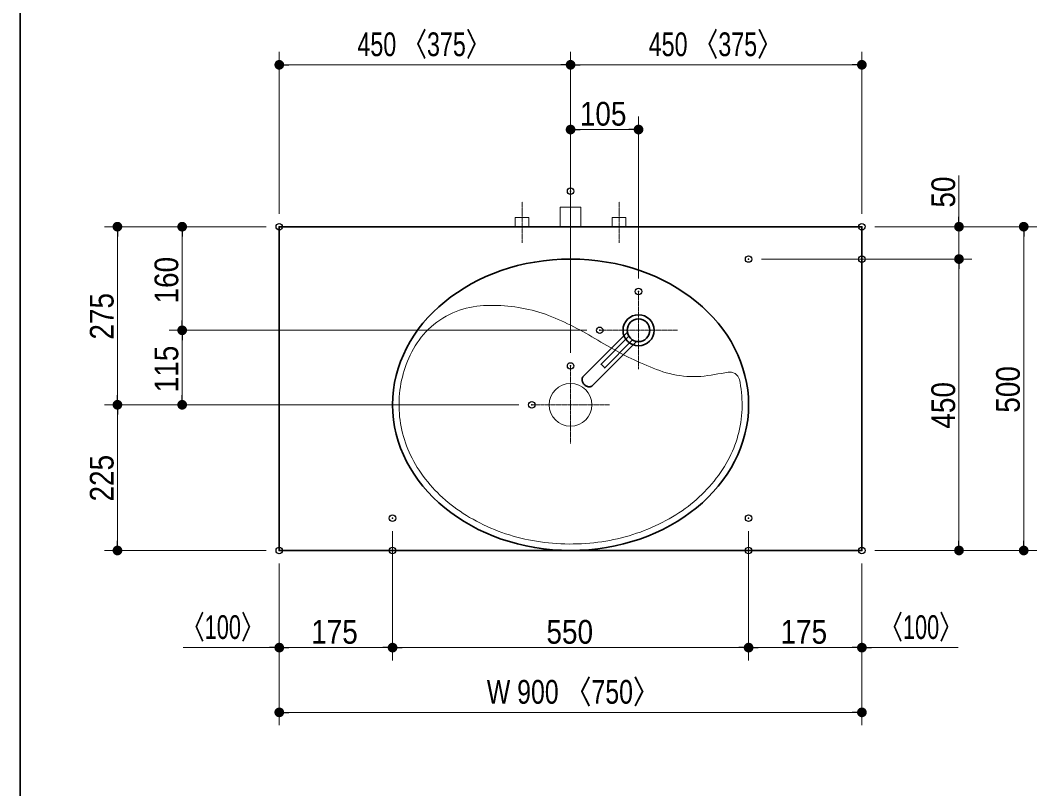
# Model space of a CAD drawing. Units: millimetres, scale not verified. Extents: x -6062 to 6062, y -3045 to 3045.
# Drawn here: x -3018 to -1448, y -738 to 449 of the extents above; entities that cross this region are included whole.
import ezdxf
from ezdxf.enums import TextEntityAlignment as Align

# ---------------------------------------------------------------- set-up
doc = ezdxf.new("R2010")
doc.units = ezdxf.units.MM
doc.header["$LTSCALE"] = 20
doc.header["$PDMODE"] = 32
doc.header["$PDSIZE"] = 10
doc.linetypes.add('USER3', pattern=[2.91, 1.76, -0.4, 0.35, -0.4])
for name, color, linetype, lineweight in [('0-0_1図面枠', 7, 'Continuous', 20), ('0-1_2寸法-1', 7, 'Continuous', 15), ('0-2_0', 7, 'Continuous', 25), ('0-4_5ボウル・キャビネット', 7, 'Continuous', 15), ('0-5_2寸法-2', 7, 'Continuous', 15), ('0-8_4給排水', 7, 'Continuous', 30)]:
    doc.layers.add(name, color=color, linetype=linetype, lineweight=lineweight)
doc.layers.add('0-3_Defpoints', color=7, linetype='Continuous')
doc.styles.add('ＭＳ Ｐゴシック', font='')
doc.styles.get('ＭＳ Ｐゴシック').set_extended_font_data('MS PGothic')

# ---------------------------------------------------------------- blocks, each defined once
blk = doc.blocks.new('_Dot')
at = {"layer": '0-2_0'}
blk.add_line((-10, 0), (-20, 0), dxfattribs=at)
for points in [[(0, 0), (-10, 0), (-9.92, 1.25)], [(0, 0), (-9.92, -1.25), (-10, 0)], [(0, 0), (-9.92, 1.25), (-9.69, 2.49)], [(0, 0), (-9.69, -2.49), (-9.92, -1.25)], [(0, 0), (-9.69, 2.49), (-9.3, 3.68)], [(0, 0), (-9.3, -3.68), (-9.69, -2.49)], [(0, 0), (-9.3, 3.68), (-8.76, 4.82)], [(0, 0), (-8.76, -4.82), (-9.3, -3.68)], [(0, 0), (-8.76, 4.82), (-8.09, 5.88)], [(0, 0), (-8.09, -5.88), (-8.76, -4.82)], [(0, 0), (-8.09, 5.88), (-7.29, 6.85)], [(0, 0), (-7.29, -6.85), (-8.09, -5.88)], [(0, 0), (-7.29, 6.85), (-6.37, 7.71)], [(0, 0), (-6.37, -7.71), (-7.29, -6.85)], [(0, 0), (-6.37, 7.71), (-5.36, 8.44)], [(0, 0), (-5.36, -8.44), (-6.37, -7.71)], [(0, 0), (-5.36, 8.44), (-4.26, 9.05)], [(0, 0), (-4.26, -9.05), (-5.36, -8.44)], [(0, 0), (-4.26, 9.05), (-3.09, 9.51)], [(0, 0), (-3.09, -9.51), (-4.26, -9.05)], [(0, 0), (-3.09, 9.51), (-1.87, 9.82)], [(0, 0), (-1.87, -9.82), (-3.09, -9.51)], [(0, 0), (-1.87, 9.82), (-0.63, 9.98)], [(0, 0), (-0.63, -9.98), (-1.87, -9.82)], [(0, 0), (-0.63, 9.98), (0.63, 9.98)], [(0, 0), (0.63, -9.98), (-0.63, -9.98)], [(0, 0), (0.63, 9.98), (1.87, 9.82)], [(0, 0), (1.87, 9.82), (3.09, 9.51)], [(0, 0), (3.09, 9.51), (4.26, 9.05)], [(0, 0), (4.26, 9.05), (5.36, 8.44)], [(0, 0), (5.36, 8.44), (6.37, 7.71)], [(0, 0), (6.37, 7.71), (7.29, 6.85)], [(0, 0), (7.29, 6.85), (8.09, 5.88)], [(0, 0), (8.09, 5.88), (8.76, 4.82)], [(0, 0), (8.76, 4.82), (9.3, 3.68)], [(0, 0), (9.3, 3.68), (9.69, 2.49)], [(0, 0), (9.69, 2.49), (9.92, 1.25)], [(0, 0), (9.92, 1.25), (10, 0)], [(0, 0), (1.87, -9.82), (0.63, -9.98)], [(0, 0), (3.09, -9.51), (1.87, -9.82)], [(0, 0), (4.26, -9.05), (3.09, -9.51)], [(0, 0), (5.36, -8.44), (4.26, -9.05)], [(0, 0), (6.37, -7.71), (5.36, -8.44)], [(0, 0), (7.29, -6.85), (6.37, -7.71)], [(0, 0), (8.09, -5.88), (7.29, -6.85)], [(0, 0), (8.76, -4.82), (8.09, -5.88)], [(0, 0), (9.3, -3.68), (8.76, -4.82)], [(0, 0), (9.69, -2.49), (9.3, -3.68)], [(0, 0), (9.92, -1.25), (9.69, -2.49)], [(0, 0), (10, 0), (9.92, -1.25)]]:
    blk.add_solid(points, dxfattribs=at)
blk = doc.blocks.new('グループ-7')
at = {"layer": '0-8_4給排水', "linetype": 'USER3', "lineweight": 15}
blk.add_line((-7600, 2100), (-7600, 3700), dxfattribs=at)
at = {"layer": '0-8_4給排水', "lineweight": 15}
blk.add_lwpolyline([(-7920, 2600), (-7920, 3200), (-7280, 3200), (-7280, 2600)], dxfattribs=at)
blk = doc.blocks.new('グループ-13')
at = {"layer": '0-4_5ボウル・キャビネット', "linetype": 'USER3'}
for p, q in [((-7600, -1700), (-7600, -4100)), ((-8800, -2900), (-6400, -2900))]:
    blk.add_line(p, q, dxfattribs=at)
at = {"layer": '0-4_5ボウル・キャビネット'}
for points in [[(-10179, 167.4), (-10285.6, 162.9), (-10392, 155.9), (-10498.7, 145.1), (-10606, 129.6), (-10713.4, 109.6), (-10820.7, 84.8), (-10927.7, 55.3), (-11033.9, 21), (-11139, -18), (-11242.8, -61.8), (-11345, -110.1), (-11445.2, -162.9), (-11543.1, -220.2), (-11638.5, -281.7), (-11731.1, -347.3), (-11820.6, -416.7), (-11906.8, -489.8), (-11989.4, -566.3), (-12068.3, -646), (-12143.4, -728.6), (-12214.4, -813.8), (-12281.2, -901.3), (-12343.9, -990.8), (-12402.2, -1082.1), (-12456.1, -1174.9), (-12505.8, -1268.8), (-12552.5, -1363.5), (-12596.2, -1458.8), (-12637, -1554.7), (-12674.8, -1651.2), (-12709.7, -1748.4), (-12741.7, -1846.3), (-12770.7, -1944.7), (-12796.8, -2043.8), (-12819.9, -2143.6), (-12840.1, -2244), (-12857.4, -2345), (-12871.8, -2446.7), (-12883.2, -2549)], [(-6297.9, -1176.9), (-6390.7, -1124.4), (-6482.8, -1071), (-6574.3, -1016.5), (-6665.6, -961.8), (-6756.9, -907.2), (-6848.3, -852.5), (-6939.7, -798), (-7031.8, -744.4), (-7124.4, -691.8), (-7217.6, -640.2), (-7311.3, -589.5), (-7405.6, -539.9), (-7500.4, -491.3), (-7595.8, -443.7), (-7691.6, -397.1), (-7787.9, -351.5), (-7884.6, -307), (-7981.8, -263.5), (-8079.6, -221.2), (-8178.4, -180.9), (-8278.3, -142.6), (-8379.2, -106.3), (-8481, -72.2), (-8583.7, -40.3), (-8687.2, -10.5), (-8791.4, 17.1), (-8896.2, 42.4), (-9001.7, 65.5), (-9107.6, 86.3), (-9214, 104.9), (-9320.8, 121.1), (-9427.8, 135), (-9535.1, 146.6), (-9642.5, 155.8), (-9750, 162.8), (-9857.4, 167.4), (-9964.8, 169.7), (-10072, 169.7), (-10179, 167.4)], [(-2386.2, -2115.6), (-2430.6, -2013), (-2516.1, -1930.7), (-2624.8, -1889.5), (-2732, -1894.3), (-2837.1, -1911.7), (-2942.1, -1929.1), (-3047.1, -1946.5), (-3152.2, -1963.8), (-3257.2, -1981.2), (-3362.3, -1998.2), (-3468.4, -2011.9), (-3575.2, -2021.8), (-3682.6, -2028), (-3790.4, -2030.2), (-3898.5, -2028.6), (-4006.5, -2023.1), (-4114.3, -2013.8), (-4221.7, -2000.5), (-4328.4, -1983.4), (-4434.2, -1962.5), (-4539.1, -1937.8), (-4642.6, -1909.5), (-4744.8, -1877.6), (-4845.3, -1842.3), (-4945.2, -1805.3), (-5044.7, -1767.2), (-5143.8, -1728.1), (-5242.6, -1687.8), (-5340.9, -1646.6), (-5438.8, -1604.2), (-5536.2, -1560.8), (-5633.2, -1516.4), (-5729.7, -1470.9), (-5825.8, -1424.4), (-5921.3, -1376.9), (-6016.3, -1328.4), (-6110.7, -1278.9), (-6204.6, -1228.4), (-6297.9, -1176.9)], [(-2793.6, -4714), (-2741.2, -4620.6), (-2691.8, -4526.5), (-2645.3, -4431.8), (-2601.7, -4336.5), (-2561.1, -4240.6), (-2523.4, -4144), (-2488.7, -4046.8), (-2456.8, -3948.9), (-2428, -3850.4), (-2402, -3751.2), (-2379, -3651.5), (-2358.9, -3551), (-2341.8, -3450), (-2327.6, -3348.3), (-2316.3, -3246), (-2308, -3143), (-2302.6, -3039.4), (-2300.2, -2935.1), (-2300.6, -2830.5), (-2304.1, -2726.5), (-2310.4, -2623.1), (-2319.7, -2520.3), (-2331.9, -2418.2), (-2347.1, -2316.7), (-2365.2, -2215.9), (-2386.2, -2115.6), (-2386.2, -2115.6)], [(-12883.2, -2549), (-12891.6, -2651.9), (-12897.2, -2755.5), (-12899.8, -2859.7), (-12899.4, -2964.3), (-12896.2, -3068.4), (-12890, -3171.8), (-12880.8, -3274.6), (-12868.7, -3376.8), (-12853.7, -3478.3), (-12835.8, -3579.2), (-12814.9, -3679.4), (-12791, -3779), (-12764.3, -3878), (-12734.6, -3976.3), (-12701.9, -4074), (-12666.4, -4171.1), (-12627.8, -4267.5), (-12586.4, -4363.2), (-12542, -4458.4), (-12494.7, -4552.9), (-12444.4, -4646.7), (-12391.2, -4739.9), (-12335.1, -4832.5), (-12276.1, -4924.5), (-12214.1, -5015.8), (-12149.3, -5106.2), (-12082.3, -5195), (-12013.1, -5282.1), (-11941.8, -5367.3), (-11868.4, -5450.9), (-11792.8, -5532.7), (-11715.1, -5612.8), (-11635.2, -5691.1), (-11553.2, -5767.7), (-11469, -5842.5), (-11382.6, -5915.6), (-11294.1, -5986.9), (-11203.5, -6056.5), (-11110.7, -6124.4)], [(-6513.5, -7111.1), (-6391.6, -7089.3), (-6270.4, -7065.2), (-6150, -7038.6), (-6030.4, -7009.7), (-5911.6, -6978.4), (-5793.6, -6944.7), (-5676.3, -6908.6), (-5559.9, -6870.2), (-5444.2, -6829.4), (-5329.3, -6786.1), (-5215.2, -6740.5), (-5101.9, -6692.6), (-4989.4, -6642.2), (-4878, -6589.6), (-4768.6, -6535.2), (-4661.4, -6479.1), (-4556.3, -6421.2), (-4453.3, -6361.6), (-4352.6, -6300.2), (-4253.9, -6237.1), (-4157.5, -6172.2), (-4063.1, -6105.6), (-3970.9, -6037.3), (-3880.9, -5967.2), (-3793, -5895.3), (-3707.3, -5821.8), (-3623.7, -5746.4), (-3542.3, -5669.4), (-3463, -5590.6), (-3385.8, -5510), (-3310.8, -5427.7), (-3238, -5343.7), (-3167.3, -5257.9), (-3098.8, -5170.4), (-3032.4, -5081.1), (-2968.3, -4990.3), (-2907.1, -4898.8), (-2848.9, -4806.7), (-2793.6, -4714)], [(-11110.7, -6124.4), (-11015.8, -6190.5), (-10918.7, -6254.9), (-10819.5, -6317.5), (-10718.1, -6378.4), (-10614.6, -6437.5), (-10508.9, -6494.9), (-10401, -6550.6), (-10291.1, -6604.5), (-10179.2, -6656.5), (-10066.5, -6706.2), (-9952.9, -6753.5), (-9838.6, -6798.5), (-9723.5, -6841), (-9607.6, -6881.2), (-9491, -6919), (-9373.5, -6954.4), (-9255.3, -6987.4), (-9136.2, -7018), (-9016.4, -7046.3), (-8895.8, -7072.1), (-8774.4, -7095.6), (-8652.2, -7116.7), (-8529.3, -7135.5), (-8405.5, -7151.8), (-8281, -7165.8), (-8155.6, -7177.4), (-8029.5, -7186.6), (-7902.6, -7193.4), (-7774.9, -7197.8), (-7646.5, -7199.8), (-7517.5, -7199.5), (-7389.3, -7196.8), (-7261.8, -7191.7), (-7135.1, -7184.2), (-7009.2, -7174.4), (-6884.1, -7162.1), (-6759.8, -7147.5), (-6636.3, -7130.5), (-6513.5, -7111.1)]]:
    blk.add_lwpolyline(points, dxfattribs=at)
blk.add_circle((-7600, -2900), 660, dxfattribs=at)
at = {"layer": '0-4_5ボウル・キャビネット', "lineweight": 30}
blk.add_ellipse((-7600, -2900), major_axis=(5500, 0), ratio=0.818182, dxfattribs=at)
blk = doc.blocks.new('グループ-19')
at = {"layer": '0-8_4給排水', "linetype": 'USER3', "lineweight": 15}
for p, q in [((-5500, 600), (-5500, -1800)), ((-6700, -600), (-4300, -600))]:
    blk.add_line(p, q, dxfattribs=at)
at = {"layer": '0-8_4給排水'}
for points in [[(-5844.5, -661.7), (-7209.1, -2026.3), (-7218.3, -2036.6), (-7226.5, -2048.4), (-7233.5, -2061.6), (-7239.1, -2076.1), (-7243.1, -2091.8), (-7245.4, -2108.6), (-7245.8, -2126.2), (-7244.3, -2144.3), (-7241, -2162.7), (-7235.8, -2181), (-7228.9, -2199), (-7220.5, -2216.4), (-7210.8, -2232.9), (-7200, -2248.5), (-7188.3, -2262.9), (-7176, -2276), (-7162.9, -2288.3), (-7148.5, -2300), (-7132.9, -2310.8), (-7116.4, -2320.5), (-7099, -2328.9), (-7081, -2335.8), (-7062.7, -2341), (-7044.3, -2344.3), (-7026.2, -2345.8), (-7008.6, -2345.4), (-6991.8, -2343.1), (-6976.1, -2339.1), (-6961.6, -2333.5), (-6948.4, -2326.5), (-6936.6, -2318.3), (-6926.3, -2309.1), (-5561.7, -944.5)], [(-5797.5, -784.4), (-6659.7, -1646.5), (-6546.5, -1759.7), (-5684.4, -897.5)]]:
    blk.add_lwpolyline(points, dxfattribs=at)
for radius in [480, 350]:
    blk.add_circle((-5500, -600), radius, dxfattribs=at)
blk = doc.blocks.new('止水栓_平面_W75')
at = {"layer": '0-8_4給排水', "linetype": 'USER3', "lineweight": 15}
for p, q in [((-1500, -500), (-1500, 780)), ((1500, -500), (1500, 780))]:
    blk.add_line(p, q, dxfattribs=at)
at = {"layer": '0-8_4給排水', "lineweight": 15}
for points in [[(-1710, 0), (-1710, 280), (-1290, 280), (-1290, 0)], [(1290, 0), (1290, 280), (1710, 280), (1710, 0)]]:
    blk.add_lwpolyline(points, dxfattribs=at)

msp = doc.modelspace()

# ---------------------------------------------------------------- linework, layer by layer
at = {"layer": '0-0_1図面枠', "lineweight": 30}
msp.add_line((-3017.5, 1750), (-3017.5, -2420), dxfattribs=at)
at = {"layer": '0-1_2寸法-1'}
for p, q in [((-2617.5, 150), (-2617.5, 400)), ((-2167.5, 205), (-2167.5, 400)), ((-2167.5, 205), (-2167.5, 400)), ((-1717.5, 150), (-1717.5, 400)), ((-2182.51, 380), (-2602.49, 380)), ((-2152.49, 380), (-1732.51, 380)), ((-2167.5, -65), (-2167.5, 300)), ((-2062.5, 50), (-2062.5, 300)), ((-2077.51, 280), (-2152.49, 280)), ((-1567.5, 145.01), (-1567.5, 208.99)), ((-2787.5, 130), (-2887.5, 130)), ((-2637.5, 130), (-2787.5, 130)), ((-1697.5, 130), (-1547.5, 130)), ((-1567.5, 80), (-1567.5, 130)), ((-1547.5, 130), (-1447.5, 130)), ((-2867.5, -129.99), (-2867.5, 114.99)), ((-2767.5, -14.99), (-2767.5, 114.99)), ((-1467.5, -354.99), (-1467.5, 114.99)), ((-1872.5, 80), (-1547.5, 80)), ((-1697.5, 80), (-1547.5, 80)), ((-1567.5, -354.99), (-1567.5, 64.99)), ((-1567.5, 64.99), (-1567.5, 49.99)), ((-2142.5, -30), (-2787.5, -30)), ((-2142.5, -30), (-2787.5, -30)), ((-2767.5, -45.01), (-2767.5, -129.99)), ((-2787.5, -145), (-2887.5, -145)), ((-2787.5, -145), (-2887.5, -145)), ((-2247.5, -145), (-2787.5, -145)), ((-2867.5, -160.01), (-2867.5, -354.99)), ((-2442.5, -340), (-2442.5, -540)), ((-1892.5, -340), (-1892.5, -540)), ((-2637.5, -370), (-2887.5, -370)), ((-1697.5, -370), (-1547.5, -370)), ((-1547.5, -370), (-1447.5, -370)), ((-2617.5, -390), (-2617.5, -540)), ((-2442.5, -390), (-2442.5, -540)), ((-1892.5, -390), (-1892.5, -540)), ((-1717.5, -390), (-1717.5, -540)), ((-2457.51, -520), (-2602.49, -520)), ((-1907.51, -520), (-2427.49, -520)), ((-1877.49, -520), (-1732.51, -520)), ((-2617.5, -540), (-2617.5, -640)), ((-1717.5, -540), (-1717.5, -640)), ((-1732.51, -620), (-2602.49, -620))]:
    msp.add_line(p, q, dxfattribs=at)
at = {"layer": '0-3_Defpoints'}
for p in [(-2617.5, 380), (-1717.5, 380), (-2167.5, 280), (-2167.5, 185), (-2867.5, 130), (-2767.5, 130), (-2617.5, 130), (-2617.5, 130), (-1717.5, 130), (-1717.5, 130), (-1567.5, 130), (-1467.5, 130), (-1892.5, 80), (-1717.5, 80), (-1567.5, 80), (-1567.5, 80), (-2062.5, 30), (-2122.5, -30), (-2167.5, -85), (-2767.5, -145), (-2227.5, -145), (-2442.5, -320), (-1892.5, -320), (-2867.5, -370), (-2617.5, -370), (-2617.5, -370), (-2442.5, -370), (-1892.5, -370), (-1717.5, -370), (-1717.5, -370), (-1567.5, -370), (-2617.5, -520), (-2617.5, -520), (-2442.5, -520), (-1717.5, -520), (-2617.5, -620)]:
    msp.add_point(p, dxfattribs=at)
at = {"layer": '0-4_5ボウル・キャビネット', "lineweight": 30}
msp.add_lwpolyline([(-2617.5, 130), (-1717.5, 130), (-1717.5, -370), (-2617.5, -370)], close=True, dxfattribs=at)
at = {"layer": '0-5_2寸法-2'}
for p, q in [((-2617.5, -390), (-2617.5, -540)), ((-2442.5, -390), (-2442.5, -540)), ((-1892.5, -390), (-1892.5, -540)), ((-1717.5, -390), (-1717.5, -540)), ((-2632.51, -520), (-2766.06, -520)), ((-2442.5, -520), (-2617.5, -520)), ((-2427.49, -520), (-2412.49, -520)), ((-1907.51, -520), (-1922.51, -520)), ((-1892.5, -520), (-1717.5, -520)), ((-1702.49, -520), (-1568.94, -520))]:
    msp.add_line(p, q, dxfattribs=at)

# ---------------------------------------------------------------- block references
at = {"layer": '0-1_2寸法-1', "xscale": 0.7503418, "yscale": 0.7503418}
for p, rotation in [((-2617.5, 380), 180), ((-2167.5, 380), 180), ((-2167.5, 280), 180), ((-1567.5, 130), 270), ((-2867.5, 130), 90), ((-2767.5, 130), 90), ((-1467.5, 130), 90), ((-1567.5, 80), 90), ((-1567.5, 80), 90), ((-2767.5, -30), 270), ((-2767.5, -30), 90), ((-2867.5, -145), 270), ((-2867.5, -145), 90), ((-2767.5, -145), 270), ((-2867.5, -370), 270), ((-1567.5, -370), 270), ((-1467.5, -370), 270), ((-2617.5, -520), 180), ((-2442.5, -520), 180), ((-1892.5, -520), 180), ((-2617.5, -620), 180)]:
    msp.add_blockref('_Dot', p, dxfattribs=dict(at, rotation=rotation))
for p in [(-2167.5, 380), (-1717.5, 380), (-2062.5, 280), (-2442.5, -520), (-1892.5, -520), (-1717.5, -520), (-1717.5, -620)]:
    msp.add_blockref('_Dot', p, dxfattribs=at)
at = {"layer": '0-4_5ボウル・キャビネット', "xscale": 0.05, "yscale": 0.05}
msp.add_blockref('グループ-13', (-1787.5, 0), dxfattribs=at)
at = {"layer": '0-5_2寸法-2', "xscale": 0.7503418, "yscale": 0.7503418}
for p in [(-2617.5, -520), (-1892.5, -520)]:
    msp.add_blockref('_Dot', p, dxfattribs=at)
at = {"layer": '0-5_2寸法-2', "xscale": 0.7503418, "yscale": 0.7503418, "rotation": 180}
for p in [(-2442.5, -520), (-1717.5, -520)]:
    msp.add_blockref('_Dot', p, dxfattribs=at)
at = {"layer": '0-8_4給排水', "xscale": 0.05, "yscale": 0.05}
for name, p in [('グループ-7', (-1787.5, 0)), ('止水栓_平面_W75', (-2167.5, 130)), ('グループ-19', (-1787.5, 0))]:
    msp.add_blockref(name, p, dxfattribs=at)

# ---------------------------------------------------------------- texts
at = {"layer": '0-1_2寸法-1', "style": 'ＭＳ Ｐゴシック'}
for s, height, width, p in [('450 〈375〉', 36.66, 0.75, (-2496.82, 382.35)), ('450 〈375〉', 36.66, 0.75, (-2046.82, 382.35)), ('105', 36.66, 0.9, (-2153.22, 275.04)), ('175', 36.66, 0.9, (-2568.22, -524.96)), ('550', 36.66, 0.9, (-2204.78, -524.96)), ('175', 36.66, 0.9, (-1843.22, -524.96)), ('W 900 〈750〉', 36.69, 0.8, (-2296.89, -617.65))]:
    msp.add_text(s, height=height, dxfattribs=dict(at, width=width)).set_placement(p, align=Align.BOTTOM_LEFT)
at = {"layer": '0-1_2寸法-1', "style": 'ＭＳ Ｐゴシック', "width": 0.9}
for s, p in [('50', (-1562.44, 159.52)), ('160', (-2762.54, 11.39)), ('275', (-2862.44, -44.39)), ('115', (-2762.54, -125.72)), ('500', (-1462.54, -157.28)), ('450', (-1562.54, -181.89)), ('225', (-2862.44, -294.39))]:
    msp.add_text(s, height=36.66, rotation=90, dxfattribs=at).set_placement(p, align=Align.BOTTOM_LEFT)
at = {"layer": '0-5_2寸法-2', "style": 'ＭＳ Ｐゴシック', "width": 0.7}
for p in [(-2767.69, -517.65), (-1689.12, -517.65)]:
    msp.add_text('〈100〉', height=36.66, dxfattribs=at).set_placement(p, align=Align.BOTTOM_LEFT)

doc.saveas('drawing.dxf')
